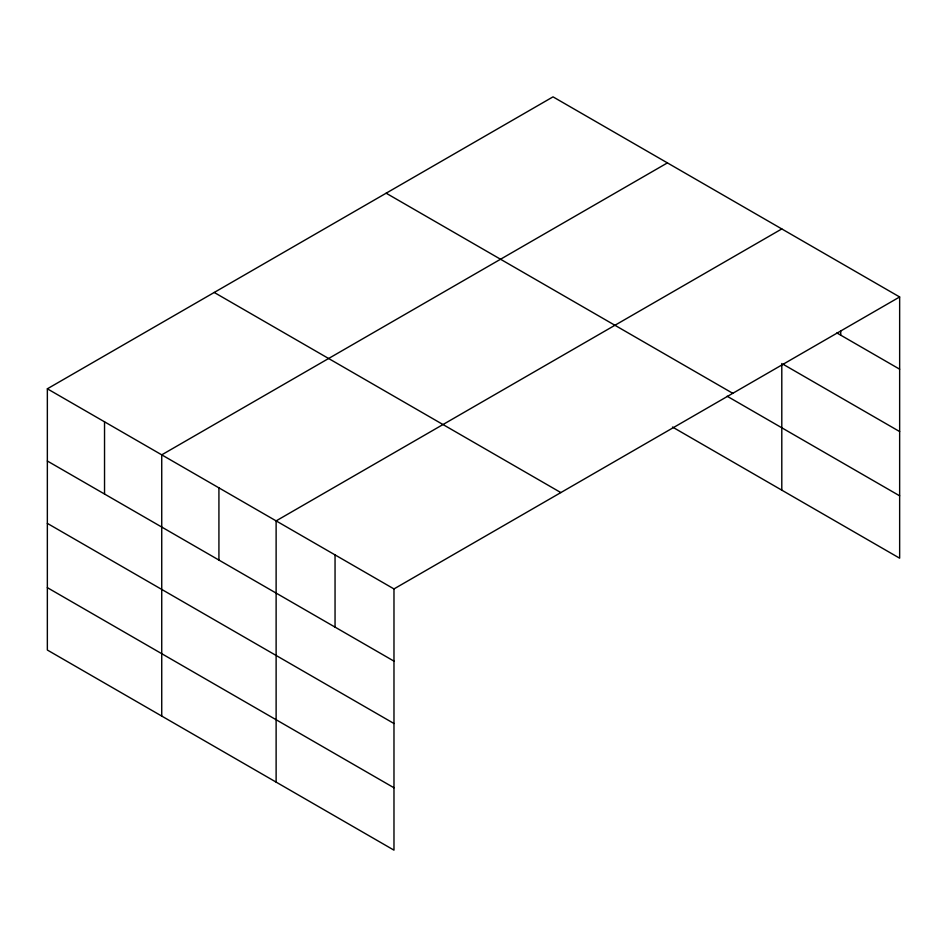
<?xml version="1.0" encoding="UTF-8"?>
<svg xmlns="http://www.w3.org/2000/svg" width="947" height="947" viewBox="0 0 947 947"><rect width="100%" height="100%" fill="white"/><g stroke="black" fill="none" stroke-linecap="round" stroke-linejoin="round"><path stroke-width="1.42" d="M47.35 388.803L393.976 588.927L393.976 850.146L47.35 650.033L47.35 388.803L553.024 96.854L899.65 296.967L899.65 558.197L672.5 427.05M667.41 162.896L161.736 454.844L161.736 716.062M781.796 228.937L276.122 520.886L276.122 782.104M393.976 588.927L899.65 296.967M836.876 332.942L899.65 369.188M783.074 364.252L899.65 431.56M386.151 193.2L732.777 393.313M727.142 396.225L899.65 495.826M214.223 292.457L560.849 492.582M47.35 461.011L393.976 661.136M47.35 523.383L393.976 723.508M47.35 587.649L393.976 787.774M840.723 330.74L840.723 335.167M781.796 363.518L781.796 490.155M335.049 554.906L335.049 627.115M218.923 487.859L218.923 560.068M104.537 421.817L104.537 494.038"/></g></svg>
